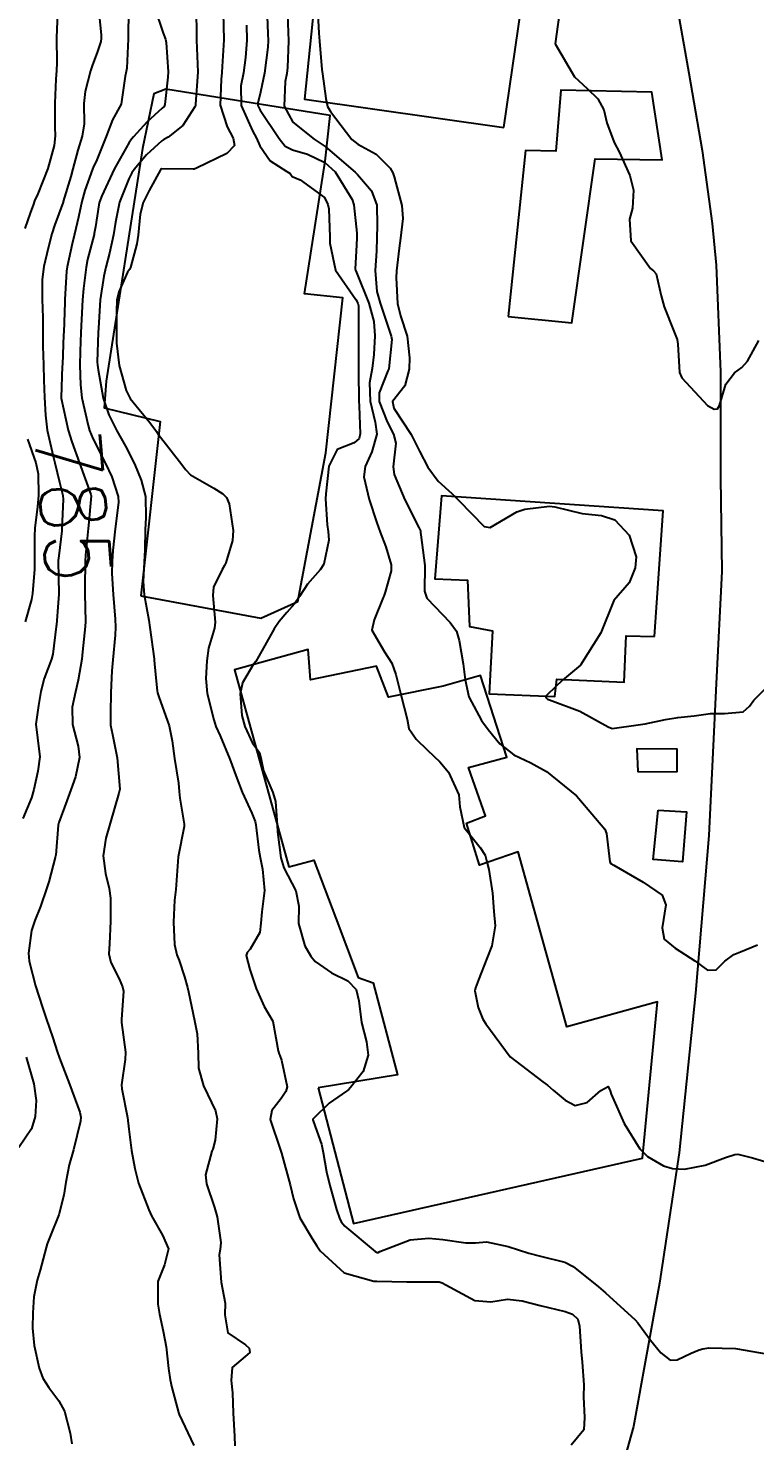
# Model space of a CAD drawing. Header units: metres. Extents: x 307586 to 320046, y 7427249 to 7434250.
# Drawn here: x 318921.6 to 318966.1, y 7429525 to 7429611.4 of the extents above; entities that cross this region are included whole.
import ezdxf
from ezdxf.enums import TextEntityAlignment as Align

# ---------------------------------------------------------------- set-up
doc = ezdxf.new("R2010")
doc.units = ezdxf.units.M
doc.header["$MEASUREMENT"] = 0
for name, color, linetype in [('Cotas', 45, 'Continuous'), ('Curvas de Nivel 1m', 11, 'Continuous'), ('Curvas de Nivel 5m', 15, 'Continuous'), ('Edificações', 30, 'Continuous'), ('Vias Primárias', 230, 'Continuous')]:
    doc.layers.add(name, color=color, linetype=linetype)
doc.styles.add('Style-STANDARD', font='STANDARD.shx')

msp = doc.modelspace()

# ---------------------------------------------------------------- linework, layer by layer
at = {"layer": 'Curvas de Nivel 1m', "flags": 128}
for points, elevation in [([(318925.903, 7429612.82), (318926.092, 7429611.024), (318926.099, 7429610.817), (318926.073, 7429610.624), (318925.871, 7429610.012), (318925.54, 7429609.141), (318925.442, 7429608.824), (318925.104, 7429607.564), (318925.028, 7429606.828), (318925.051, 7429605.591), (318924.937, 7429604.829), (318924.656, 7429603.97), (318924.358, 7429602.834), (318924.239, 7429602.374), (318923.775, 7429600.84), (318923.762, 7429600.797), (318923.229, 7429599.359), (318923.071, 7429598.85), (318922.84, 7429597.97), (318922.587, 7429596.857), (318922.49, 7429596.069), (318922.48, 7429594.858), (318922.532, 7429593.711), (318922.532, 7429592.851), (318922.528, 7429591.977), (318922.568, 7429590.851), (318922.578, 7429589.901), (318922.616, 7429588.85), (318922.695, 7429587.756), (318922.792, 7429586.848), (318923.149, 7429585.264), (318923.264, 7429584.843), (318923.551, 7429583.67), (318923.749, 7429582.838), (318923.767, 7429582.611), (318923.695, 7429580.838), (318923.682, 7429580.676), (318923.498, 7429579.152), (318923.464, 7429578.869), (318923.464, 7429578.84), (318923.483, 7429577.84), (318923.504, 7429576.84), (318923.503, 7429576.809), (318923.465, 7429576.282), (318923.359, 7429574.926), (318923.349, 7429574.841), (318923.135, 7429573.133), (318923.058, 7429572.844), (318922.602, 7429571.657), (318922.398, 7429570.85), (318922.248, 7429569.993), (318922.1, 7429568.853), (318922.195, 7429568.021), (318922.343, 7429566.85), (318922.213, 7429565.978), (318921.969, 7429564.854), (318921.823, 7429564.35), (318921.305, 7429563.095)], 786), ([(318923.427, 7429612.376), (318923.369, 7429610.848), (318923.381, 7429609.326), (318923.365, 7429608.847), (318923.328, 7429608.328), (318923.255, 7429606.849), (318923.266, 7429605.393), (318923.277, 7429604.848), (318923.213, 7429604.264), (318922.831, 7429602.854), (318922.218, 7429601.313), (318922.017, 7429600.866), (318921.946, 7429600.682), (318921.752, 7429600.123), (318921.43, 7429599.18)], 787), ([(318929.344, 7429612.776), (318929.887, 7429611.137), (318930.029, 7429610.769), (318930.077, 7429610.571), (318930.188, 7429608.767), (318930.174, 7429608.442), (318929.998, 7429606.768), (318929.945, 7429606.655), (318929.83, 7429606.551), (318928.898, 7429605.698), (318928.072, 7429604.787), (318927.944, 7429604.646), (318927.799, 7429604.447), (318926.879, 7429602.804), (318926.132, 7429601.18), (318926.001, 7429600.816), (318925.952, 7429600.625), (318925.74, 7429599.291), (318925.674, 7429598.88), (318925.659, 7429598.821), (318925.261, 7429597.281), (318925.168, 7429596.825), (318925.003, 7429595.518), (318924.949, 7429594.827), (318924.886, 7429593.612), (318924.851, 7429592.828), (318924.806, 7429591.674), (318924.796, 7429590.828), (318924.828, 7429589.624), (318924.908, 7429588.827), (318925.293, 7429587.126), (318925.385, 7429586.822), (318925.586, 7429586.336), (318926.362, 7429584.808), (318926.737, 7429583.984), (318927.132, 7429582.796), (318927.155, 7429582.412), (318926.945, 7429580.799), (318926.812, 7429579.492), (318926.764, 7429578.801), (318926.753, 7429578.068), (318926.827, 7429576.8), (318926.958, 7429575.29), (318926.972, 7429574.797), (318926.941, 7429574.3), (318926.803, 7429572.799), (318926.742, 7429572.126), (318926.691, 7429570.801), (318926.656, 7429569.528), (318926.668, 7429568.801), (318926.783, 7429568.215), (318927.063, 7429566.794), (318927.234, 7429564.881), (318927.223, 7429564.791), (318927.169, 7429564.64), (318926.637, 7429562.8), (318926.375, 7429561.885), (318926.21, 7429560.806), (318926.352, 7429559.719), (318926.585, 7429558.8), (318926.657, 7429558.209), (318926.66, 7429556.799), (318926.594, 7429555.417), (318926.558, 7429554.8), (318926.685, 7429554.285), (318927.188, 7429553.283), (318927.403, 7429552.788), (318927.453, 7429552.514), (318927.337, 7429550.788), (318927.345, 7429550.604), (318927.574, 7429548.786), (318927.571, 7429548.343), (318927.345, 7429546.788), (318927.36, 7429546.537), (318927.706, 7429544.784), (318927.788, 7429544.07), (318927.941, 7429542.781), (318928.151, 7429541.68), (318928.38, 7429540.777), (318929.018, 7429539.139), (318929.182, 7429538.767), (318929.838, 7429537.594), (318930.214, 7429536.752), (318929.965, 7429535.768), (318929.555, 7429534.761), (318929.554, 7429533.366), (318929.671, 7429532.759), (318929.895, 7429531.718), (318930.072, 7429530.753), (318930.215, 7429529.438), (318930.321, 7429528.749), (318930.423, 7429528.282), (318930.821, 7429526.741), (318930.871, 7429526.63), (318931.774, 7429524.731)], 784), ([(318931.914, 7429612.761), (318931.932, 7429610.798), (318931.935, 7429610.749), (318931.934, 7429610.698), (318932.018, 7429608.748), (318931.866, 7429606.782), (318931.864, 7429606.75), (318931.871, 7429606.711), (318931.831, 7429606.623), (318931.09, 7429605.481), (318930.197, 7429604.766), (318929.937, 7429604.633), (318929.801, 7429604.546), (318928.877, 7429603.695), (318928.119, 7429602.787), (318927.98, 7429602.588), (318927.777, 7429602.225), (318927.225, 7429600.798), (318926.98, 7429599.566), (318926.848, 7429598.803), (318926.597, 7429597.682), (318926.377, 7429596.81), (318926.247, 7429596.27), (318926.039, 7429594.815), (318925.925, 7429593.076), (318925.912, 7429592.816), (318925.851, 7429591.023), (318925.868, 7429590.817), (318925.916, 7429590.538), (318926.222, 7429588.811), (318926.57, 7429587.773), (318927.062, 7429586.798), (318927.579, 7429585.861), (318928.13, 7429584.784), (318928.539, 7429583.794), (318928.797, 7429582.777), (318928.835, 7429581.472), (318928.789, 7429580.777), (318928.766, 7429579.515), (318928.732, 7429578.778), (318928.674, 7429577.585), (318928.732, 7429576.777), (318929.001, 7429575.223), (318929.079, 7429574.774), (318929.339, 7429572.856), (318929.344, 7429572.771), (318929.414, 7429571.892), (318929.527, 7429570.891), (318929.547, 7429570.768), (318929.632, 7429570.534), (318930.259, 7429568.757), (318930.439, 7429567.83), (318930.586, 7429566.752), (318930.826, 7429565.252), (318930.868, 7429564.747), (318930.908, 7429564.336), (318931.17, 7429562.742), (318931.164, 7429562.605), (318930.808, 7429560.747), (318930.697, 7429559.313), (318930.66, 7429558.749), (318930.584, 7429558.087), (318930.525, 7429556.751), (318930.58, 7429555.382), (318930.726, 7429554.747), (318930.859, 7429554.405), (318931.189, 7429553.393), (318931.37, 7429552.738), (318931.432, 7429552.486), (318931.801, 7429550.734), (318931.964, 7429549.919), (318932.021, 7429548.731), (318932.047, 7429547.808), (318932.36, 7429546.728), (318933.09, 7429545.194), (318933.2, 7429544.718), (318933.07, 7429543.398), (318932.925, 7429542.861), (318932.868, 7429542.722), (318932.483, 7429541.292), (318932.535, 7429540.725), (318933.022, 7429539.294), (318933.195, 7429538.717), (318933.418, 7429537.135), (318933.373, 7429536.714), (318933.322, 7429536.381), (318933.441, 7429534.713), (318933.68, 7429533.439), (318933.67, 7429532.709), (318933.836, 7429531.611), (318934.925, 7429530.885), (318935.156, 7429530.688), (318935.188, 7429530.418), (318934.915, 7429530.171), (318934.115, 7429529.492), (318934.06, 7429528.702), (318934.125, 7429527.941), (318934.167, 7429526.701), (318934.253, 7429525.297), (318934.282, 7429524.698)], 783), ([(318933.56, 7429612.386), (318933.61, 7429610.724), (318933.497, 7429609.087), (318933.474, 7429608.726), (318933.43, 7429608.308), (318933.38, 7429606.727), (318933.813, 7429605.408), (318934.167, 7429604.716), (318934.26, 7429604.253), (318933.793, 7429603.768), (318931.92, 7429602.884), (318931.784, 7429602.815), (318931.73, 7429602.804), (318929.783, 7429602.825), (318929.748, 7429602.806), (318929.721, 7429602.771), (318929.039, 7429601.509), (318928.672, 7429600.781), (318928.484, 7429600.051), (318928.355, 7429598.784), (318928.277, 7429598.235), (318927.884, 7429596.788), (318927.823, 7429596.677), (318927.709, 7429596.51), (318927.171, 7429595.318), (318927.061, 7429594.799), (318927.03, 7429594.153), (318927.025, 7429592.8), (318927.03, 7429592.173), (318927.185, 7429590.797), (318927.62, 7429589.28), (318927.871, 7429588.787), (318929.065, 7429587.309), (318929.472, 7429586.771), (318929.591, 7429586.609), (318931.029, 7429584.748), (318931.258, 7429584.443), (318931.557, 7429584.115), (318932.986, 7429583.289), (318933.545, 7429582.941), (318933.763, 7429582.718), (318933.921, 7429582.334), (318934.181, 7429580.713), (318934.125, 7429580.103), (318933.714, 7429578.718), (318933.644, 7429578.566), (318933.489, 7429578.317), (318932.974, 7429577.229), (318932.929, 7429576.725), (318933.071, 7429575.101), (318933.02, 7429574.724), (318932.655, 7429573.503), (318932.552, 7429572.729), (318932.491, 7429571.65), (318932.572, 7429570.728), (318932.98, 7429569.122), (318933.12, 7429568.723), (318933.367, 7429568.142), (318933.97, 7429566.714), (318934.338, 7429565.709), (318934.713, 7429564.706), (318935.31, 7429563.404), (318935.519, 7429562.911), (318935.564, 7429562.696), (318935.735, 7429561.141), (318935.816, 7429560.692), (318935.975, 7429559.987), (318936.094, 7429558.687), (318935.932, 7429557.382), (318935.867, 7429556.69), (318935.795, 7429556.12), (318935.209, 7429555.093), (318935.026, 7429554.882), (318934.969, 7429554.702), (318935.194, 7429553.851), (318935.488, 7429552.997), (318935.581, 7429552.694), (318936.064, 7429551.579), (318936.606, 7429550.678), (318936.936, 7429548.873), (318936.996, 7429548.672), (318937.038, 7429548.577), (318937.129, 7429548.305), (318937.47, 7429546.666), (318937.398, 7429546.377), (318937.102, 7429545.96), (318936.54, 7429545.23), (318936.446, 7429544.676), (318937.064, 7429542.8), (318937.109, 7429542.67), (318937.13, 7429542.602), (318937.66, 7429540.664), (318937.867, 7429539.825), (318938.256, 7429538.658), (318939, 7429537.381), (318939.292, 7429536.942), (318939.504, 7429536.642), (318940.973, 7429535.289), (318942.779, 7429534.788), (318942.966, 7429534.777), (318944.805, 7429534.733), (318944.965, 7429534.739), (318946.787, 7429534.73), (318946.965, 7429534.679), (318947.191, 7429534.548), (318948.954, 7429533.589), (318949.945, 7429533.508), (318950.955, 7429533.68), (318951.86, 7429533.585), (318952.955, 7429533.281), (318954.49, 7429532.916), (318954.947, 7429532.752), (318955.265, 7429532.447), (318955.362, 7429532.022), (318955.466, 7429530.445), (318955.532, 7429529.826), (318955.626, 7429528.443), (318955.619, 7429527.709), (318955.674, 7429526.442), (318955.629, 7429525.678), (318954.856, 7429524.745)], 782), ([(318937.489, 7429612.266), (318937.552, 7429610.675), (318937.5, 7429609.033), (318937.453, 7429608.676), (318937.345, 7429608.174), (318937.295, 7429606.678), (318937.818, 7429605.689), (318939.133, 7429604.657), (318939.798, 7429604.195), (318941.637, 7429602.631), (318941.782, 7429602.49), (318942.643, 7429601.489), (318942.96, 7429600.612), (318942.982, 7429599.373), (318942.97, 7429598.611), (318942.94, 7429597.827), (318942.866, 7429596.613), (318942.972, 7429595.332), (318943.171, 7429594.605), (318943.668, 7429593.139), (318943.845, 7429592.598), (318943.875, 7429592.384), (318943.695, 7429590.599), (318943.682, 7429590.56), (318943.641, 7429590.482), (318943.1, 7429589.126), (318943.113, 7429588.605), (318943.6, 7429587.354), (318943.993, 7429586.596), (318944.134, 7429586.045), (318943.958, 7429584.596), (318944.019, 7429584.134), (318944.682, 7429582.589), (318945.526, 7429580.897), (318945.63, 7429580.684), (318945.644, 7429580.578), (318945.661, 7429580.438), (318945.899, 7429578.574), (318945.891, 7429576.988), (318946.034, 7429576.572), (318947.451, 7429575.081), (318947.841, 7429574.546), (318947.998, 7429573.984), (318948.252, 7429572.542), (318948.378, 7429571.575), (318948.592, 7429570.538), (318949.381, 7429569.076), (318949.778, 7429568.524), (318950.501, 7429567.65), (318951.358, 7429566.989), (318952.399, 7429566.49), (318953.348, 7429565.963), (318955.181, 7429564.462), (318955.331, 7429564.319), (318956.915, 7429562.436), (318957.029, 7429562.162), (318957.218, 7429560.431), (318957.282, 7429560.34), (318957.479, 7429560.229), (318959.265, 7429559.186), (318960.421, 7429558.392), (318960.652, 7429557.794), (318960.436, 7429556.392), (318960.547, 7429555.711), (318961.221, 7429555.151), (318962.419, 7429554.368), (318963.205, 7429553.81), (318963.728, 7429553.832), (318964.268, 7429554.349), (318964.806, 7429554.755), (318965.219, 7429554.932), (318966.264, 7429555.365)], 779), ([(318939.341, 7429612.656), (318939.413, 7429611.13), (318939.458, 7429610.654), (318939.608, 7429608.902), (318939.631, 7429608.652), (318939.838, 7429607.141), (318939.952, 7429606.649), (318940.13, 7429606.346), (318941.428, 7429604.634), (318941.8, 7429604.353), (318942.917, 7429603.736), (318943.786, 7429602.866), (318943.938, 7429602.598), (318944.028, 7429602.35), (318944.503, 7429600.593), (318944.549, 7429599.793), (318944.407, 7429598.593), (318944.334, 7429597.987), (318944.161, 7429596.596), (318944.139, 7429596.163), (318944.225, 7429594.595), (318944.42, 7429593.848), (318944.817, 7429592.588), (318944.974, 7429591.262), (318944.95, 7429590.587), (318944.669, 7429589.548), (318943.923, 7429588.597), (318944.007, 7429588.198), (318945.059, 7429586.585), (318945.578, 7429585.57), (318946.085, 7429584.572), (318946.726, 7429583.733), (318947.547, 7429582.965), (318947.99, 7429582.546), (318949.527, 7429580.952), (318949.9, 7429580.898), (318951.536, 7429581.854), (318952.017, 7429582.016), (318953.54, 7429582.195), (318953.864, 7429582.153), (318955.536, 7429581.737), (318956.711, 7429581.619), (318957.532, 7429581.354), (318958.413, 7429580.421), (318958.835, 7429579.085), (318958.785, 7429578.417), (318958.41, 7429577.494), (318957.473, 7429576.43), (318956.678, 7429574.442), (318955.423, 7429572.46), (318954.337, 7429571.547), (318953.405, 7429570.68), (318953.316, 7429570.568), (318953.315, 7429570.481), (318953.401, 7429570.385), (318953.536, 7429570.343), (318955.391, 7429569.647), (318957.118, 7429568.693), (318957.375, 7429568.6), (318958.967, 7429568.826), (318959.38, 7429568.887), (318960.627, 7429569.149), (318961.386, 7429569.269), (318962.387, 7429569.371), (318963.39, 7429569.5), (318964.239, 7429569.503), (318965.392, 7429569.615), (318965.766, 7429569.966), (318966.029, 7429570.331), (318967.417, 7429571.685)], 778), ([(318954.121, 7429612.258), (318953.883, 7429610.48), (318955.065, 7429608.468), (318955.846, 7429607.745), (318956.501, 7429607.112), (318956.867, 7429606.444), (318957.034, 7429605.651), (318957.487, 7429604.435), (318957.805, 7429603.88), (318958.448, 7429602.423), (318958.675, 7429601.52), (318958.617, 7429600.421), (318958.421, 7429599.755), (318958.52, 7429598.422), (318959.716, 7429596.743), (318959.9, 7429596.592), (318960.056, 7429596.405), (318960.363, 7429595.064), (318960.544, 7429594.397), (318961.152, 7429592.907), (318961.349, 7429592.385), (318961.385, 7429592.109), (318961.494, 7429590.382), (318961.638, 7429590.055), (318963.201, 7429588.364), (318963.611, 7429588.121), (318963.819, 7429588.149), (318963.936, 7429588.357), (318964.326, 7429589.659), (318964.864, 7429590.348), (318965.311, 7429590.678), (318965.65, 7429591.059), (318966.34, 7429592.33)], 777), ([(318934.98, 7429611.621), (318935.001, 7429610.709), (318934.935, 7429609.641), (318934.801, 7429608.711), (318934.636, 7429607.921), (318934.667, 7429606.712), (318935.35, 7429605.164), (318935.608, 7429604.702), (318935.798, 7429604.248), (318936.43, 7429603.331), (318937.458, 7429602.675), (318937.662, 7429602.552), (318937.78, 7429602.373), (318938.275, 7429602.168), (318939.767, 7429601.082), (318939.976, 7429600.648), (318940.02, 7429600.386), (318940.082, 7429598.647), (318940.08, 7429598.296), (318940.429, 7429596.643), (318941.686, 7429594.845), (318941.808, 7429594.619), (318941.844, 7429594.456), (318941.845, 7429592.618), (318941.846, 7429592.433), (318941.841, 7429590.618), (318941.834, 7429590.424), (318941.871, 7429588.617), (318941.893, 7429588.335), (318941.953, 7429586.616), (318941.88, 7429586.325), (318941.585, 7429586.079), (318940.546, 7429585.667), (318940.027, 7429584.643), (318939.843, 7429582.943), (318939.833, 7429582.646), (318939.93, 7429581.047), (318939.989, 7429580.643), (318940.036, 7429580.121), (318939.717, 7429578.647), (318939.489, 7429578.307), (318938.724, 7429577.414), (318938.24, 7429576.662), (318937.922, 7429576.21), (318937.458, 7429575.687), (318936.986, 7429575.141), (318936.688, 7429574.681), (318935.75, 7429573.019), (318935.552, 7429572.698), (318935.421, 7429572.52), (318934.736, 7429571.38), (318934.596, 7429570.708), (318934.711, 7429569.378), (318934.888, 7429568.705), (318935.363, 7429567.699), (318935.794, 7429567.13), (318935.894, 7429566.692), (318936.033, 7429566), (318936.599, 7429564.681), (318936.76, 7429564.121), (318936.869, 7429562.677), (318936.892, 7429562.27), (318937.083, 7429560.673), (318937.274, 7429560.063), (318938.002, 7429558.663), (318938.186, 7429557.719), (318938.17, 7429556.661), (318938.568, 7429555.301), (318938.933, 7429554.653), (318939.2, 7429554.327), (318940.196, 7429553.638), (318941.188, 7429553.148), (318941.693, 7429552.615), (318941.868, 7429551.921), (318942.029, 7429550.611), (318942.324, 7429549.429), (318942.432, 7429548.607), (318942.131, 7429547.602), (318941.358, 7429546.618), (318941.239, 7429546.49), (318941.11, 7429546.393), (318940.058, 7429545.676), (318939.084, 7429544.725), (318939.05, 7429544.683), (318939.044, 7429544.65), (318939.082, 7429544.519), (318939.583, 7429543.157), (318939.68, 7429542.641), (318939.875, 7429541.461), (318940.085, 7429540.634), (318940.493, 7429539.156), (318940.674, 7429538.625), (318940.788, 7429538.401), (318941.008, 7429538.136), (318942.854, 7429536.601), (318942.992, 7429536.539), (318943.051, 7429536.54), (318943.152, 7429536.598), (318945, 7429537.31), (318946.142, 7429537.418), (318947.001, 7429537.324), (318948.417, 7429537.118), (318948.999, 7429537.128), (318949.674, 7429537.194), (318950.997, 7429536.889), (318952.276, 7429536.487), (318952.991, 7429536.313), (318954.469, 7429535.939), (318954.985, 7429535.684), (318956.539, 7429534.434), (318956.967, 7429534.062), (318958.77, 7429532.412), (318958.941, 7429532.227), (318959.707, 7429531.175), (318960.346, 7429530.389), (318960.917, 7429529.954), (318961.337, 7429529.955), (318962.211, 7429530.367), (318962.703, 7429530.584), (318962.926, 7429530.646), (318963.278, 7429530.706), (318964.926, 7429530.666), (318966.923, 7429530.31)], 781), ([(318921.584, 7429586.295), (318922.102, 7429584.855), (318922.23, 7429584.179), (318922.249, 7429582.853), (318922.206, 7429582.183), (318922.043, 7429580.855), (318922.009, 7429580.362), (318922.014, 7429578.855), (318922.004, 7429578.338), (318921.895, 7429576.856), (318921.834, 7429576.49), (318921.447, 7429575.126)], 787), ([(318921.496, 7429548.489), (318921.98, 7429546.851), (318922.118, 7429545.83), (318922.046, 7429544.85), (318921.82, 7429544.108), (318921.064, 7429542.96)], 786)]:
    msp.add_lwpolyline(points, dxfattribs=dict(at, elevation=elevation))
at = {"layer": 'Curvas de Nivel 5m', "flags": 128}
for points, elevation in [([(318927.762, 7429612.652), (318927.747, 7429610.792), (318927.658, 7429608.991), (318927.618, 7429608.794), (318927.558, 7429608.503), (318927.31, 7429606.798), (318926.797, 7429605.826), (318926.399, 7429604.811), (318925.788, 7429603.29), (318925.633, 7429602.973), (318925.572, 7429602.822), (318925.092, 7429601.504), (318924.9, 7429600.829), (318924.701, 7429599.878), (318924.455, 7429598.833), (318924.311, 7429598.251), (318924.003, 7429596.837), (318923.968, 7429596.579), (318923.875, 7429594.838), (318923.866, 7429594.653), (318923.799, 7429592.839), (318923.796, 7429592.705), (318923.721, 7429590.839), (318923.716, 7429590.765), (318923.64, 7429588.84), (318923.642, 7429588.81), (318924.074, 7429586.835), (318924.291, 7429586.124), (318924.758, 7429584.828), (318925.465, 7429582.9), (318925.474, 7429582.821), (318925.325, 7429581.021), (318925.307, 7429580.822), (318925.128, 7429579.194), (318925.105, 7429578.824), (318925.087, 7429577.214), (318925.093, 7429576.824), (318925.133, 7429575.138), (318925.119, 7429574.823), (318924.961, 7429573.292), (318924.911, 7429572.825), (318924.695, 7429571.542), (318924.514, 7429570.829), (318924.322, 7429569.898), (318924.347, 7429568.83), (318924.682, 7429567.504), (318924.775, 7429566.826), (318924.528, 7429565.635), (318924.24, 7429564.831), (318923.991, 7429564.158), (318923.506, 7429562.838), (318923.467, 7429562.672), (318923.311, 7429560.84), (318923.306, 7429560.816), (318923.281, 7429560.698), (318922.883, 7429559.219), (318922.765, 7429558.845), (318922.381, 7429557.709), (318922.04, 7429556.852), (318921.834, 7429556.243), (318921.645, 7429554.856), (318921.688, 7429554.365), (318922.079, 7429552.851), (318922.494, 7429551.522), (318922.733, 7429550.844), (318923.145, 7429549.666), (318923.406, 7429548.837), (318923.551, 7429548.414), (318924.148, 7429546.83), (318924.786, 7429545.116), (318924.851, 7429544.813), (318924.828, 7429544.562), (318924.392, 7429542.82), (318924.132, 7429541.902), (318923.932, 7429540.827), (318923.815, 7429540.044), (318923.493, 7429538.833), (318923, 7429537.582), (318922.785, 7429537.053), (318922.734, 7429536.843), (318922.358, 7429535.46), (318922.167, 7429534.848), (318921.977, 7429533.825), (318921.91, 7429532.85), (318921.883, 7429531.901), (318921.987, 7429530.849), (318922.29, 7429529.458), (318922.517, 7429528.844), (318922.887, 7429528.281), (318923.508, 7429527.459), (318923.853, 7429526.825), (318924.192, 7429525.48), (318924.292, 7429524.818)], 785), ([(318936.224, 7429612.695), (318936.294, 7429611.101), (318936.307, 7429610.694), (318936.29, 7429610.28), (318936.09, 7429608.696), (318935.841, 7429607.515), (318935.678, 7429606.858), (318935.686, 7429606.701), (318935.829, 7429606.422), (318936.99, 7429604.682), (318937.35, 7429604.228), (318937.796, 7429603.993), (318938.723, 7429603.731), (318939.789, 7429603.224), (318940.419, 7429602.644), (318941.449, 7429600.951), (318941.558, 7429600.632), (318941.737, 7429598.889), (318941.745, 7429598.63), (318941.728, 7429598.154), (318941.636, 7429596.708), (318941.652, 7429596.631), (318941.711, 7429596.501), (318942.466, 7429594.612), (318942.779, 7429593.502), (318942.84, 7429592.608), (318942.788, 7429591.473), (318942.677, 7429590.61), (318942.51, 7429589.731), (318942.55, 7429588.611), (318942.868, 7429587.34), (318942.957, 7429586.606), (318942.664, 7429585.521), (318942.256, 7429584.613), (318942.175, 7429583.996), (318942.488, 7429582.611), (318942.957, 7429581.177), (318943.172, 7429580.604), (318943.509, 7429579.699), (318943.852, 7429578.596), (318943.844, 7429578.242), (318943.476, 7429576.925), (318943.385, 7429576.69), (318943.354, 7429576.601), (318942.812, 7429575.247), (318942.654, 7429574.608), (318943.43, 7429573.286), (318943.882, 7429572.595), (318944.118, 7429571.891), (318944.463, 7429570.589), (318944.814, 7429569.153), (318944.932, 7429568.584), (318945.367, 7429567.946), (318946.062, 7429567.272), (318946.822, 7429566.558), (318947.343, 7429565.922), (318947.982, 7429564.543), (318948.051, 7429563.807), (318948.312, 7429562.54), (318949.291, 7429561.313), (318949.595, 7429560.835), (318949.687, 7429560.524), (318949.825, 7429559.972), (318950.042, 7429558.518), (318950.119, 7429557.394), (318950.198, 7429556.516), (318950, 7429555.303), (318949.705, 7429554.523), (318949.19, 7429553.208), (318948.994, 7429552.723), (318948.969, 7429552.532), (318949.173, 7429551.524), (318949.452, 7429550.812), (318949.638, 7429550.523), (318951.133, 7429548.5), (318953.118, 7429546.979), (318953.402, 7429546.763), (318953.763, 7429546.47), (318954.492, 7429545.845), (318955.104, 7429545.53), (318955.839, 7429545.709), (318956.684, 7429546.434), (318957.115, 7429546.68), (318957.25, 7429546.429), (318957.317, 7429546.221), (318958.1, 7429544.42), (318959.07, 7429542.867), (318959.537, 7429542.403), (318960.505, 7429541.836), (318961.056, 7429541.676), (318961.799, 7429541.629), (318963.058, 7429541.883), (318964.315, 7429542.341), (318964.872, 7429542.527), (318965.066, 7429542.542), (318965.966, 7429542.321), (318967.06, 7429541.996)], 780)]:
    msp.add_lwpolyline(points, dxfattribs=dict(at, elevation=elevation))
at = {"layer": 'Edificações'}
for points in [[(318950.748, 7429605.367), (318951.808, 7429612.662), (318939.282, 7429614.27), (318938.536, 7429607.093), (318950.748, 7429605.367)], [(318928.531, 7429576.715), (318935.87, 7429575.34), (318938.126, 7429576.371), (318939.846, 7429585.467), (318940.879, 7429594.949), (318938.541, 7429595.18), (318939.808, 7429603.311), (318940.113, 7429606.091), (318930.053, 7429607.701), (318929.32, 7429607.417), (318928.629, 7429604.08), (318926.401, 7429589.84), (318926.284, 7429588.209), (318929.701, 7429587.366), (318928.531, 7429576.715)], [(318951.005, 7429593.792), (318954.907, 7429593.421), (318956.332, 7429603.443), (318960.42, 7429603.381), (318959.8, 7429607.527), (318954.226, 7429607.65), (318953.925, 7429603.922), (318952.057, 7429603.961), (318951.005, 7429593.792)], [(318959.963, 7429574.229), (318960.493, 7429581.911), (318946.929, 7429582.82), (318946.513, 7429577.749), (318948.521, 7429577.673), (318948.634, 7429574.835), (318950.036, 7429574.57), (318949.847, 7429570.71), (318953.863, 7429570.558), (318953.976, 7429571.618), (318958.106, 7429571.429), (318958.22, 7429574.267), (318959.963, 7429574.229)], [(318939.372, 7429546.615), (318941.534, 7429538.316), (318959.231, 7429542.295), (318960.153, 7429551.868), (318954.6, 7429550.345), (318951.606, 7429561.056), (318949.244, 7429560.238), (318948.447, 7429562.807), (318949.608, 7429563.239), (318948.584, 7429566.199), (318950.929, 7429566.836), (318949.319, 7429571.826), (318947.026, 7429571.172), (318943.678, 7429570.517), (318942.95, 7429572.408), (318938.91, 7429571.572), (318938.764, 7429573.426), (318934.246, 7429572.191), (318937.577, 7429560.134), (318939.112, 7429560.536), (318940.465, 7429556.994), (318941.817, 7429553.36), (318942.731, 7429553.031), (318944.23, 7429547.408), (318939.372, 7429546.615)], [(318961.354, 7429565.932), (318961.354, 7429567.323), (318958.877, 7429567.346), (318958.948, 7429565.956), (318961.354, 7429565.932)], [(318960.191, 7429563.586), (318961.922, 7429563.492), (318961.664, 7429560.433), (318959.887, 7429560.573), (318960.191, 7429563.586)]]:
    msp.add_lwpolyline(points, dxfattribs=at)
at = {"layer": 'Vias Primárias'}
msp.add_lwpolyline([(318960.156, 7429619.429), (318962.06, 7429608.678), (318962.883, 7429603.961), (318963.48, 7429599.481), (318963.741, 7429596.935), (318964.002, 7429590.413), (318964.001, 7429583.921), (318964.075, 7429578.204), (318963.739, 7429571.335), (318963.291, 7429562.039), (318962.47, 7429552.404), (318961.463, 7429542.623), (318960.269, 7429534.664), (318958.665, 7429525.89), (318957.47, 7429521.592)], dxfattribs=at)
msp.add_lwpolyline([(318960.156, 7429619.429), (318962.06, 7429608.678), (318962.883, 7429603.961), (318963.48, 7429599.481), (318963.741, 7429596.935), (318964.002, 7429590.413), (318964.001, 7429583.921), (318964.075, 7429578.204), (318963.739, 7429571.335), (318963.291, 7429562.039), (318962.47, 7429552.404), (318961.463, 7429542.623), (318960.269, 7429534.664), (318958.665, 7429525.89), (318957.47, 7429521.592)], dxfattribs=at)

# ---------------------------------------------------------------- texts
at = {"layer": 'Cotas', "style": 'Style-STANDARD'}
msp.add_text('785', height=4, rotation=275.03767, dxfattribs=at).set_placement((318924.38, 7429582.208, 785), align=Align.MIDDLE_CENTER)

doc.saveas('drawing.dxf')
